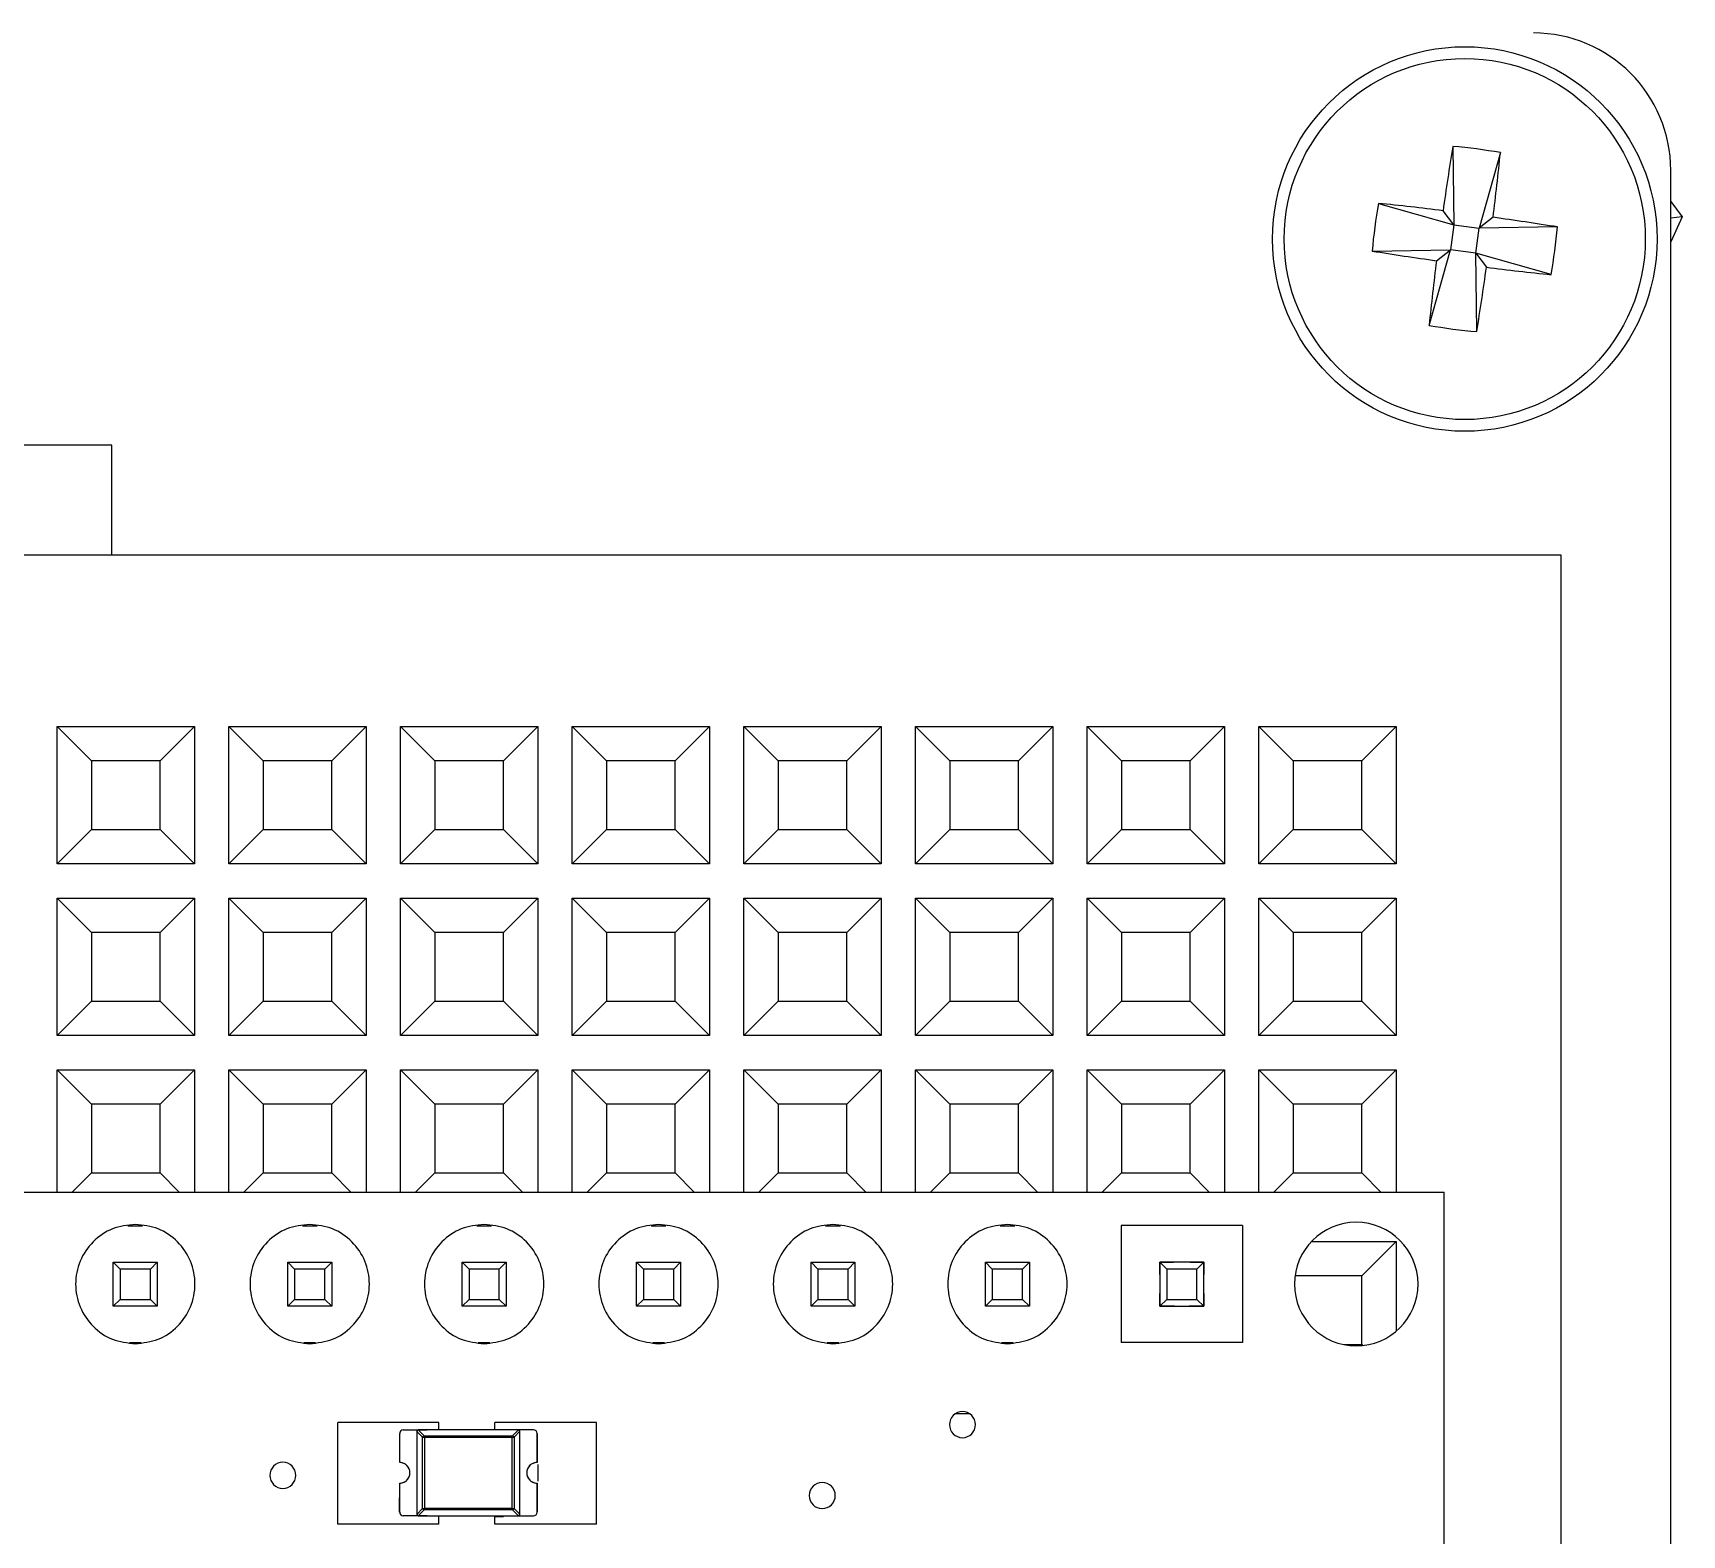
# Model space of a CAD drawing. Header units: millimetres. Extents: x 53 to 376, y 29 to 265.
# Drawn here: x 309.55 to 321.55, y 95.45 to 106.38 of the extents above; entities that cross this region are included whole.
import ezdxf

# ---------------------------------------------------------------- set-up
doc = ezdxf.new("R2010")
doc.units = ezdxf.units.MM

msp = doc.modelspace()

# ---------------------------------------------------------------- linework, layer by layer
at = {"color": 7, "linetype": 'Continuous', "lineweight": 25}
for p, q in [((319.8852, 105.5573), (319.8932, 104.9866)), ((320.2324, 105.5115), (320.0766, 104.9624)), ((321.4728, 95.0328), (321.4728, 105.3828)), ((319.3441, 105.1424), (319.8932, 104.9866)), ((319.8932, 104.9866), (319.8148, 105.0888)), ((321.4728, 105.157), (321.5546, 105.0434)), ((319.8932, 104.9866), (319.869, 104.8032)), ((319.8932, 104.9866), (320.0766, 104.9624)), ((320.0524, 104.779), (320.0766, 104.9624)), ((320.1788, 105.0408), (320.0766, 104.9624)), ((320.6473, 104.9704), (320.0766, 104.9624)), ((321.5546, 105.0434), (321.4728, 104.8613)), ((319.2983, 104.7953), (319.869, 104.8032)), ((319.7132, 104.2542), (319.869, 104.8032)), ((319.7667, 104.7248), (319.869, 104.8032)), ((320.0524, 104.779), (319.869, 104.8032)), ((320.0603, 104.2083), (320.0524, 104.779)), ((320.0524, 104.779), (320.1307, 104.6768)), ((320.6014, 104.6232), (320.0524, 104.779)), ((310.1228, 103.3828), (307.8228, 103.3828)), ((310.1228, 102.5828), (310.1228, 103.3828)), ((297.2728, 102.5828), (320.6728, 102.5828)), ((320.6728, 102.5828), (320.6728, 85.1828)), ((309.7228, 100.3328), (309.7228, 101.3328)), ((309.7228, 101.3328), (309.9728, 101.0828)), ((309.7228, 101.3328), (310.7228, 101.3328)), ((310.7228, 101.3328), (310.4728, 101.0828)), ((310.7228, 101.3328), (310.7228, 100.3328)), ((310.9728, 100.3328), (310.9728, 101.3328)), ((310.9728, 101.3328), (311.2228, 101.0828)), ((310.9728, 101.3328), (311.9728, 101.3328)), ((311.9728, 101.3328), (311.7228, 101.0828)), ((311.9728, 101.3328), (311.9728, 100.3328)), ((312.2228, 100.3328), (312.2228, 101.3328)), ((312.2228, 101.3328), (312.4728, 101.0828)), ((312.2228, 101.3328), (313.2228, 101.3328)), ((313.2228, 101.3328), (312.9728, 101.0828)), ((313.2228, 101.3328), (313.2228, 100.3328)), ((313.4728, 100.3328), (313.4728, 101.3328)), ((313.4728, 101.3328), (313.7228, 101.0828)), ((313.4728, 101.3328), (314.4728, 101.3328)), ((314.4728, 101.3328), (314.2228, 101.0828)), ((314.4728, 101.3328), (314.4728, 100.3328)), ((314.7228, 101.3328), (315.7228, 101.3328)), ((314.7228, 101.3328), (314.9728, 101.0828)), ((314.7228, 100.3328), (314.7228, 101.3328)), ((315.7228, 101.3328), (315.4728, 101.0828)), ((315.7228, 101.3328), (315.7228, 100.3328)), ((315.9728, 100.3328), (315.9728, 101.3328)), ((315.9728, 101.3328), (316.2228, 101.0828)), ((315.9728, 101.3328), (316.9728, 101.3328)), ((316.9728, 101.3328), (316.7228, 101.0828)), ((316.9728, 101.3328), (316.9728, 100.3328)), ((317.2228, 101.3328), (318.2228, 101.3328)), ((317.2228, 101.3328), (317.4728, 101.0828)), ((317.2228, 100.3328), (317.2228, 101.3328)), ((318.2228, 101.3328), (317.9728, 101.0828)), ((318.2228, 101.3328), (318.2228, 100.3328)), ((318.4728, 101.3328), (319.4728, 101.3328)), ((318.4728, 101.3328), (318.7228, 101.0828)), ((318.4728, 100.3328), (318.4728, 101.3328)), ((319.4728, 101.3328), (319.2228, 101.0828)), ((319.4728, 101.3328), (319.4728, 100.3328)), ((309.9728, 101.0828), (309.9728, 100.5828)), ((310.4728, 101.0828), (309.9728, 101.0828)), ((310.4728, 100.5828), (310.4728, 101.0828)), ((311.2228, 101.0828), (311.2228, 100.5828)), ((311.7228, 101.0828), (311.2228, 101.0828)), ((311.7228, 100.5828), (311.7228, 101.0828)), ((312.4728, 101.0828), (312.4728, 100.5828)), ((312.9728, 101.0828), (312.4728, 101.0828)), ((312.9728, 100.5828), (312.9728, 101.0828)), ((313.7228, 101.0828), (313.7228, 100.5828)), ((314.2228, 101.0828), (313.7228, 101.0828)), ((314.2228, 100.5828), (314.2228, 101.0828)), ((315.4728, 101.0828), (314.9728, 101.0828)), ((314.9728, 101.0828), (314.9728, 100.5828)), ((315.4728, 100.5828), (315.4728, 101.0828)), ((316.2228, 101.0828), (316.2228, 100.5828)), ((316.7228, 101.0828), (316.2228, 101.0828)), ((316.7228, 100.5828), (316.7228, 101.0828)), ((317.9728, 101.0828), (317.4728, 101.0828)), ((317.4728, 101.0828), (317.4728, 100.5828)), ((317.9728, 100.5828), (317.9728, 101.0828)), ((319.2228, 101.0828), (318.7228, 101.0828)), ((318.7228, 101.0828), (318.7228, 100.5828)), ((319.2228, 100.5828), (319.2228, 101.0828)), ((309.9728, 100.5828), (309.7228, 100.3328)), ((309.9728, 100.5828), (310.4728, 100.5828)), ((310.4728, 100.5828), (310.7228, 100.3328)), ((311.2228, 100.5828), (310.9728, 100.3328)), ((311.2228, 100.5828), (311.7228, 100.5828)), ((311.7228, 100.5828), (311.9728, 100.3328)), ((312.4728, 100.5828), (312.2228, 100.3328)), ((312.4728, 100.5828), (312.9728, 100.5828)), ((312.9728, 100.5828), (313.2228, 100.3328)), ((313.7228, 100.5828), (313.4728, 100.3328)), ((313.7228, 100.5828), (314.2228, 100.5828)), ((314.2228, 100.5828), (314.4728, 100.3328)), ((314.9728, 100.5828), (314.7228, 100.3328)), ((314.9728, 100.5828), (315.4728, 100.5828)), ((315.4728, 100.5828), (315.7228, 100.3328)), ((316.2228, 100.5828), (315.9728, 100.3328)), ((316.2228, 100.5828), (316.7228, 100.5828)), ((316.7228, 100.5828), (316.9728, 100.3328)), ((317.4728, 100.5828), (317.2228, 100.3328)), ((317.4728, 100.5828), (317.9728, 100.5828)), ((317.9728, 100.5828), (318.2228, 100.3328)), ((318.7228, 100.5828), (318.4728, 100.3328)), ((318.7228, 100.5828), (319.2228, 100.5828)), ((319.2228, 100.5828), (319.4728, 100.3328)), ((310.7228, 100.3328), (309.7228, 100.3328)), ((311.9728, 100.3328), (310.9728, 100.3328)), ((313.2228, 100.3328), (312.2228, 100.3328)), ((314.4728, 100.3328), (313.4728, 100.3328)), ((315.7228, 100.3328), (314.7228, 100.3328)), ((316.9728, 100.3328), (315.9728, 100.3328)), ((318.2228, 100.3328), (317.2228, 100.3328)), ((319.4728, 100.3328), (318.4728, 100.3328)), ((309.7228, 100.0828), (310.7228, 100.0828)), ((309.7228, 100.0828), (309.9728, 99.8328)), ((309.7228, 99.0828), (309.7228, 100.0828)), ((310.7228, 100.0828), (310.4728, 99.8328)), ((310.7228, 100.0828), (310.7228, 99.0828)), ((310.9728, 99.0828), (310.9728, 100.0828)), ((310.9728, 100.0828), (311.2228, 99.8328)), ((310.9728, 100.0828), (311.9728, 100.0828)), ((311.9728, 100.0828), (311.7228, 99.8328)), ((311.9728, 100.0828), (311.9728, 99.0828)), ((312.2228, 99.0828), (312.2228, 100.0828)), ((312.2228, 100.0828), (312.4728, 99.8328)), ((312.2228, 100.0828), (313.2228, 100.0828)), ((313.2228, 100.0828), (312.9728, 99.8328)), ((313.2228, 100.0828), (313.2228, 99.0828)), ((313.4728, 100.0828), (314.4728, 100.0828)), ((313.4728, 100.0828), (313.7228, 99.8328)), ((313.4728, 99.0828), (313.4728, 100.0828)), ((314.4728, 100.0828), (314.2228, 99.8328)), ((314.4728, 100.0828), (314.4728, 99.0828)), ((314.7228, 99.0828), (314.7228, 100.0828)), ((314.7228, 100.0828), (314.9728, 99.8328)), ((314.7228, 100.0828), (315.7228, 100.0828)), ((315.7228, 100.0828), (315.4728, 99.8328)), ((315.7228, 100.0828), (315.7228, 99.0828)), ((315.9728, 100.0828), (316.9728, 100.0828)), ((315.9728, 100.0828), (316.2228, 99.8328)), ((315.9728, 99.0828), (315.9728, 100.0828)), ((316.9728, 100.0828), (316.7228, 99.8328)), ((316.9728, 100.0828), (316.9728, 99.0828)), ((317.2228, 99.0828), (317.2228, 100.0828)), ((317.2228, 100.0828), (317.4728, 99.8328)), ((317.2228, 100.0828), (318.2228, 100.0828)), ((318.2228, 100.0828), (317.9728, 99.8328)), ((318.2228, 100.0828), (318.2228, 99.0828)), ((318.4728, 99.0828), (318.4728, 100.0828)), ((318.4728, 100.0828), (318.7228, 99.8328)), ((318.4728, 100.0828), (319.4728, 100.0828)), ((319.4728, 100.0828), (319.2228, 99.8328)), ((319.4728, 100.0828), (319.4728, 99.0828)), ((310.4728, 99.8328), (309.9728, 99.8328)), ((309.9728, 99.8328), (309.9728, 99.3328)), ((310.4728, 99.3328), (310.4728, 99.8328)), ((311.2228, 99.8328), (311.2228, 99.3328)), ((311.7228, 99.8328), (311.2228, 99.8328)), ((311.7228, 99.3328), (311.7228, 99.8328)), ((312.4728, 99.8328), (312.4728, 99.3328)), ((312.9728, 99.8328), (312.4728, 99.8328)), ((312.9728, 99.3328), (312.9728, 99.8328)), ((314.2228, 99.8328), (313.7228, 99.8328)), ((313.7228, 99.8328), (313.7228, 99.3328)), ((314.2228, 99.3328), (314.2228, 99.8328)), ((314.9728, 99.8328), (314.9728, 99.3328)), ((315.4728, 99.8328), (314.9728, 99.8328)), ((315.4728, 99.3328), (315.4728, 99.8328)), ((316.7228, 99.8328), (316.2228, 99.8328)), ((316.2228, 99.8328), (316.2228, 99.3328)), ((316.7228, 99.3328), (316.7228, 99.8328)), ((317.4728, 99.8328), (317.4728, 99.3328)), ((317.9728, 99.8328), (317.4728, 99.8328)), ((317.9728, 99.3328), (317.9728, 99.8328)), ((318.7228, 99.8328), (318.7228, 99.3328)), ((319.2228, 99.8328), (318.7228, 99.8328)), ((319.2228, 99.3328), (319.2228, 99.8328)), ((309.9728, 99.3328), (309.7228, 99.0828)), ((309.9728, 99.3328), (310.4728, 99.3328)), ((310.4728, 99.3328), (310.7228, 99.0828)), ((311.2228, 99.3328), (310.9728, 99.0828)), ((311.2228, 99.3328), (311.7228, 99.3328)), ((311.7228, 99.3328), (311.9728, 99.0828)), ((312.4728, 99.3328), (312.2228, 99.0828)), ((312.4728, 99.3328), (312.9728, 99.3328)), ((312.9728, 99.3328), (313.2228, 99.0828)), ((313.7228, 99.3328), (313.4728, 99.0828)), ((313.7228, 99.3328), (314.2228, 99.3328)), ((314.2228, 99.3328), (314.4728, 99.0828)), ((314.9728, 99.3328), (314.7228, 99.0828)), ((314.9728, 99.3328), (315.4728, 99.3328)), ((315.4728, 99.3328), (315.7228, 99.0828)), ((316.2228, 99.3328), (315.9728, 99.0828)), ((316.2228, 99.3328), (316.7228, 99.3328)), ((316.7228, 99.3328), (316.9728, 99.0828)), ((317.4728, 99.3328), (317.2228, 99.0828)), ((317.4728, 99.3328), (317.9728, 99.3328)), ((317.9728, 99.3328), (318.2228, 99.0828)), ((318.7228, 99.3328), (318.4728, 99.0828)), ((318.7228, 99.3328), (319.2228, 99.3328)), ((319.2228, 99.3328), (319.4728, 99.0828)), ((310.7228, 99.0828), (309.7228, 99.0828)), ((311.9728, 99.0828), (310.9728, 99.0828)), ((313.2228, 99.0828), (312.2228, 99.0828)), ((314.4728, 99.0828), (313.4728, 99.0828)), ((315.7228, 99.0828), (314.7228, 99.0828)), ((316.9728, 99.0828), (315.9728, 99.0828)), ((318.2228, 99.0828), (317.2228, 99.0828)), ((319.4728, 99.0828), (318.4728, 99.0828)), ((309.7228, 97.9428), (309.7228, 98.8328)), ((309.7228, 98.8328), (309.9728, 98.5828)), ((309.7228, 98.8328), (310.7228, 98.8328)), ((310.7228, 98.8328), (310.4728, 98.5828)), ((310.7228, 98.8328), (310.7228, 97.9428)), ((310.9728, 97.9428), (310.9728, 98.8328)), ((310.9728, 98.8328), (311.2228, 98.5828)), ((310.9728, 98.8328), (311.9728, 98.8328)), ((311.9728, 98.8328), (311.7228, 98.5828)), ((311.9728, 98.8328), (311.9728, 97.9428)), ((312.2228, 98.8328), (313.2228, 98.8328)), ((312.2228, 98.8328), (312.4728, 98.5828)), ((312.2228, 97.9428), (312.2228, 98.8328)), ((313.2228, 98.8328), (312.9728, 98.5828)), ((313.2228, 98.8328), (313.2228, 97.9428)), ((313.4728, 97.9428), (313.4728, 98.8328)), ((313.4728, 98.8328), (313.7228, 98.5828)), ((313.4728, 98.8328), (314.4728, 98.8328)), ((314.4728, 98.8328), (314.2228, 98.5828)), ((314.4728, 98.8328), (314.4728, 97.9428)), ((314.7228, 98.8328), (315.7228, 98.8328)), ((314.7228, 98.8328), (314.9728, 98.5828)), ((314.7228, 97.9428), (314.7228, 98.8328)), ((315.7228, 98.8328), (315.4728, 98.5828)), ((315.7228, 98.8328), (315.7228, 97.9428)), ((315.9728, 97.9428), (315.9728, 98.8328)), ((315.9728, 98.8328), (316.2228, 98.5828)), ((315.9728, 98.8328), (316.9728, 98.8328)), ((316.9728, 98.8328), (316.7228, 98.5828)), ((316.9728, 98.8328), (316.9728, 97.9428)), ((317.2228, 98.8328), (318.2228, 98.8328)), ((317.2228, 98.8328), (317.4728, 98.5828)), ((317.2228, 97.9428), (317.2228, 98.8328)), ((318.2228, 98.8328), (317.9728, 98.5828)), ((318.2228, 98.8328), (318.2228, 97.9428)), ((318.4728, 97.9428), (318.4728, 98.8328)), ((318.4728, 98.8328), (318.7228, 98.5828)), ((318.4728, 98.8328), (319.4728, 98.8328)), ((319.4728, 98.8328), (319.2228, 98.5828)), ((319.4728, 98.8328), (319.4728, 97.9428)), ((309.9728, 98.5828), (309.9728, 98.0828)), ((310.4728, 98.5828), (309.9728, 98.5828)), ((310.4728, 98.0828), (310.4728, 98.5828)), ((311.2228, 98.5828), (311.2228, 98.0828)), ((311.7228, 98.5828), (311.2228, 98.5828)), ((311.7228, 98.0828), (311.7228, 98.5828)), ((312.9728, 98.5828), (312.4728, 98.5828)), ((312.4728, 98.5828), (312.4728, 98.0828)), ((312.9728, 98.0828), (312.9728, 98.5828)), ((313.7228, 98.5828), (313.7228, 98.0828)), ((314.2228, 98.5828), (313.7228, 98.5828)), ((314.2228, 98.0828), (314.2228, 98.5828)), ((315.4728, 98.5828), (314.9728, 98.5828)), ((314.9728, 98.5828), (314.9728, 98.0828)), ((315.4728, 98.0828), (315.4728, 98.5828)), ((316.2228, 98.5828), (316.2228, 98.0828)), ((316.7228, 98.5828), (316.2228, 98.5828)), ((316.7228, 98.0828), (316.7228, 98.5828)), ((317.9728, 98.5828), (317.4728, 98.5828)), ((317.4728, 98.5828), (317.4728, 98.0828)), ((317.9728, 98.0828), (317.9728, 98.5828)), ((318.7228, 98.5828), (318.7228, 98.0828)), ((319.2228, 98.5828), (318.7228, 98.5828)), ((319.2228, 98.0828), (319.2228, 98.5828)), ((309.9728, 98.0828), (309.8328, 97.9428)), ((309.9728, 98.0828), (310.4728, 98.0828)), ((310.4728, 98.0828), (310.6128, 97.9428)), ((311.2228, 98.0828), (311.0828, 97.9428)), ((311.2228, 98.0828), (311.7228, 98.0828)), ((311.7228, 98.0828), (311.8628, 97.9428)), ((312.4728, 98.0828), (312.3328, 97.9428)), ((312.4728, 98.0828), (312.9728, 98.0828)), ((312.9728, 98.0828), (313.1128, 97.9428)), ((313.7228, 98.0828), (313.5828, 97.9428)), ((313.7228, 98.0828), (314.2228, 98.0828)), ((314.2228, 98.0828), (314.3628, 97.9428)), ((314.9728, 98.0828), (314.8328, 97.9428)), ((314.9728, 98.0828), (315.4728, 98.0828)), ((315.4728, 98.0828), (315.6128, 97.9428)), ((316.2228, 98.0828), (316.0828, 97.9428)), ((316.2228, 98.0828), (316.7228, 98.0828)), ((316.7228, 98.0828), (316.8628, 97.9428)), ((317.4728, 98.0828), (317.3328, 97.9428)), ((317.4728, 98.0828), (317.9728, 98.0828)), ((317.9728, 98.0828), (318.1128, 97.9428)), ((318.7228, 98.0828), (318.5828, 97.9428)), ((318.7228, 98.0828), (319.2228, 98.0828)), ((319.2228, 98.0828), (319.3628, 97.9428)), ((298.2228, 97.9428), (319.8228, 97.9428)), ((319.8228, 89.0372), (319.8228, 97.9428)), ((310.2391, 97.6978), (310.3464, 97.6978)), ((311.5091, 97.6978), (311.6164, 97.6978)), ((312.7791, 97.6978), (312.8864, 97.6978)), ((314.0491, 97.6978), (314.1564, 97.6978)), ((315.3191, 97.6978), (315.4264, 97.6978)), ((316.5891, 97.6978), (316.6964, 97.6978)), ((318.8555, 97.5828), (319.4728, 97.5828)), ((319.4728, 97.5828), (319.2228, 97.3328)), ((319.4728, 97.5828), (319.4728, 96.9299)), ((310.1328, 97.1128), (310.1328, 97.4328)), ((310.1328, 97.4328), (310.1828, 97.3828)), ((310.1328, 97.4328), (310.4528, 97.4328)), ((310.1828, 97.3828), (310.1828, 97.1628)), ((310.4028, 97.3828), (310.1828, 97.3828)), ((310.4528, 97.4328), (310.4028, 97.3828)), ((310.4028, 97.1628), (310.4028, 97.3828)), ((310.4528, 97.4328), (310.4528, 97.1128)), ((311.4028, 97.1128), (311.4028, 97.4328)), ((311.4028, 97.4328), (311.4528, 97.3828)), ((311.4028, 97.4328), (311.7228, 97.4328)), ((311.4528, 97.3828), (311.4528, 97.1628)), ((311.6728, 97.3828), (311.4528, 97.3828)), ((311.7228, 97.4328), (311.6728, 97.3828)), ((311.6728, 97.1628), (311.6728, 97.3828)), ((311.7228, 97.4328), (311.7228, 97.1128)), ((312.6728, 97.1128), (312.6728, 97.4328)), ((312.6728, 97.4328), (312.7228, 97.3828)), ((312.6728, 97.4328), (312.9928, 97.4328)), ((312.7228, 97.3828), (312.7228, 97.1628)), ((312.9428, 97.3828), (312.7228, 97.3828)), ((312.9928, 97.4328), (312.9428, 97.3828)), ((312.9428, 97.1628), (312.9428, 97.3828)), ((312.9928, 97.4328), (312.9928, 97.1128)), ((313.9428, 97.4328), (314.2628, 97.4328)), ((313.9428, 97.4328), (313.9928, 97.3828)), ((313.9428, 97.1128), (313.9428, 97.4328)), ((313.9928, 97.3828), (313.9928, 97.1628)), ((314.2128, 97.3828), (313.9928, 97.3828)), ((314.2628, 97.4328), (314.2128, 97.3828)), ((314.2128, 97.1628), (314.2128, 97.3828)), ((314.2628, 97.4328), (314.2628, 97.1128)), ((315.2128, 97.1128), (315.2128, 97.4328)), ((315.2128, 97.4328), (315.2628, 97.3828)), ((315.2128, 97.4328), (315.5328, 97.4328)), ((315.2628, 97.3828), (315.2628, 97.1628)), ((315.4828, 97.3828), (315.2628, 97.3828)), ((315.5328, 97.4328), (315.4828, 97.3828)), ((315.4828, 97.1628), (315.4828, 97.3828)), ((315.5328, 97.4328), (315.5328, 97.1128)), ((316.4828, 97.4328), (316.8028, 97.4328)), ((316.4828, 97.4328), (316.5328, 97.3828)), ((316.4828, 97.1128), (316.4828, 97.4328)), ((316.7528, 97.3828), (316.5328, 97.3828)), ((316.5328, 97.3828), (316.5328, 97.1628)), ((316.8028, 97.4328), (316.7528, 97.3828)), ((316.7528, 97.1628), (316.7528, 97.3828)), ((316.8028, 97.4328), (316.8028, 97.1128)), ((317.7528, 97.3433), (317.7528, 97.4328)), ((317.7528, 97.4328), (317.8028, 97.3828)), ((317.7528, 97.4328), (317.8527, 97.4328)), ((317.8028, 97.3828), (317.8028, 97.1628)), ((318.0228, 97.3828), (317.8028, 97.3828)), ((317.9729, 97.4328), (318.0728, 97.4328)), ((318.0728, 97.4328), (318.0228, 97.3828)), ((318.0228, 97.1628), (318.0228, 97.3828)), ((318.0728, 97.4328), (318.0728, 97.3433)), ((319.2228, 97.3328), (318.7366, 97.3328)), ((319.2228, 96.8328), (319.2228, 97.3328)), ((310.1828, 97.1628), (310.1328, 97.1128)), ((310.1828, 97.1628), (310.4028, 97.1628)), ((310.4028, 97.1628), (310.4528, 97.1128)), ((311.4528, 97.1628), (311.4028, 97.1128)), ((311.4528, 97.1628), (311.6728, 97.1628)), ((311.6728, 97.1628), (311.7228, 97.1128)), ((312.7228, 97.1628), (312.6728, 97.1128)), ((312.7228, 97.1628), (312.9428, 97.1628)), ((312.9428, 97.1628), (312.9928, 97.1128)), ((313.9928, 97.1628), (313.9428, 97.1128)), ((313.9928, 97.1628), (314.2128, 97.1628)), ((314.2128, 97.1628), (314.2628, 97.1128)), ((315.2628, 97.1628), (315.2128, 97.1128)), ((315.2628, 97.1628), (315.4828, 97.1628)), ((315.4828, 97.1628), (315.5328, 97.1128)), ((316.5328, 97.1628), (316.4828, 97.1128)), ((316.5328, 97.1628), (316.7528, 97.1628)), ((316.7528, 97.1628), (316.8028, 97.1128)), ((317.7528, 97.1128), (317.7528, 97.2046)), ((317.8028, 97.1628), (317.7528, 97.1128)), ((317.8028, 97.1628), (318.0228, 97.1628)), ((318.0228, 97.1628), (318.0728, 97.1128)), ((318.0728, 97.2046), (318.0728, 97.1128)), ((310.4528, 97.1128), (310.1328, 97.1128)), ((311.7228, 97.1128), (311.4028, 97.1128)), ((312.9928, 97.1128), (312.6728, 97.1128)), ((314.2628, 97.1128), (313.9428, 97.1128)), ((315.5328, 97.1128), (315.2128, 97.1128)), ((316.8028, 97.1128), (316.4828, 97.1128)), ((317.8604, 97.1128), (317.7528, 97.1128)), ((318.0728, 97.1128), (317.9652, 97.1128)), ((310.2504, 96.8478), (310.3351, 96.8478)), ((311.5204, 96.8478), (311.6051, 96.8478)), ((312.7904, 96.8478), (312.8751, 96.8478)), ((314.0604, 96.8478), (314.1451, 96.8478)), ((315.3304, 96.8478), (315.4151, 96.8478)), ((316.6004, 96.8478), (316.6851, 96.8478)), ((319.0938, 96.8328), (319.2228, 96.8328)), ((319.2228, 96.8328), (319.2292, 96.8264)), ((316.2679, 96.3328), (316.3632, 96.3328)), ((312.2178, 95.9747), (312.2178, 96.1872)), ((312.2428, 96.2122), (312.4178, 96.2122)), ((312.3428, 96.2017), (312.3529, 96.2122)), ((312.3428, 96.2017), (312.3428, 95.5974)), ((312.3851, 96.1594), (312.3428, 96.2017)), ((312.3529, 96.2122), (312.3953, 96.1699)), ((313.0823, 96.2122), (312.3529, 96.2122)), ((313.0178, 96.2122), (312.4178, 96.2122)), ((313.1928, 96.2122), (313.0178, 96.2122)), ((313.04, 96.1699), (313.0823, 96.2122)), ((313.0928, 96.2021), (313.0504, 96.1597)), ((313.0823, 96.2122), (313.0928, 96.2021)), ((313.0928, 95.5977), (313.0928, 96.2021)), ((313.2178, 95.9747), (313.2178, 96.1872)), ((312.3953, 96.1699), (312.3851, 96.1594)), ((312.3851, 95.6397), (312.3851, 96.1594)), ((312.3851, 96.1594), (312.3992, 96.1558)), ((312.3953, 96.1699), (312.3992, 96.1558)), ((312.3953, 96.1699), (313.04, 96.1699)), ((312.3992, 96.1558), (312.3992, 95.6436)), ((313.0364, 96.1558), (312.3992, 96.1558)), ((313.0364, 96.1558), (313.04, 96.1699)), ((313.0364, 96.1558), (313.0504, 96.1597)), ((313.0364, 95.6436), (313.0364, 96.1558)), ((313.0504, 96.1597), (313.04, 96.1699)), ((313.0504, 96.1597), (313.0504, 95.64)), ((313.2228, 95.9596), (313.2228, 95.8392)), ((312.2173, 95.6126), (312.2178, 95.8247)), ((312.2178, 95.6122), (312.2178, 95.8247)), ((312.2915, 95.8928), (312.2925, 95.8928)), ((313.2178, 95.6122), (313.2178, 95.8247)), ((312.4178, 95.5872), (312.2428, 95.5872)), ((312.3428, 95.5974), (312.3851, 95.6397)), ((312.3532, 95.5872), (312.3428, 95.5974)), ((312.3956, 95.6295), (312.3532, 95.5872)), ((312.3532, 95.5872), (313.0826, 95.5872)), ((312.3851, 95.6397), (312.3992, 95.6436)), ((312.3851, 95.6397), (312.3956, 95.6295)), ((312.3956, 95.6295), (312.3992, 95.6436)), ((313.0403, 95.6295), (312.3956, 95.6295)), ((312.3992, 95.6436), (313.0364, 95.6436)), ((312.4178, 95.5872), (313.0178, 95.5872)), ((312.9116, 95.5828), (312.9728, 95.5828)), ((312.9728, 95.5828), (312.9728, 95.5872)), ((313.0178, 95.5872), (313.1928, 95.5872)), ((313.0364, 95.6436), (313.0504, 95.64)), ((313.0364, 95.6436), (313.0403, 95.6295)), ((313.0403, 95.6295), (313.0504, 95.64)), ((313.0826, 95.5872), (313.0403, 95.6295)), ((313.0504, 95.64), (313.0928, 95.5977)), ((313.0928, 95.5977), (313.0826, 95.5872))]:
    msp.add_line(p, q, dxfattribs=at)
at = {"color": 8, "linetype": 'Continuous', "lineweight": 25}
msp.add_line((321.5546, 105.0434), (321.4728, 105.0351), dxfattribs=at)
at = {"color": 7, "linetype": 'Continuous', "lineweight": 25}
for radius in [1.4, 1.3147]:
    msp.add_circle((319.9728, 104.8828), radius, dxfattribs=at)
for centre, radius, start, end in [((320.4728, 105.3828), 1, 0, 90), ((342.42, 101.9306), 22.8247, 170.85743, 172.04661), ((319.5343, 101.562), 4.0107, 79.97698, 84.98108), ((297.5172, 107.8586), 22.8361, 352.91195, 354.10054), ((323.2945, 104.4443), 4.0116, 169.97756, 174.98053), ((316.9979, 82.4364), 22.8269, 82.91161, 84.10068), ((317.0183, 82.4206), 22.84, 80.85783, 82.04621), ((316.651, 105.3214), 4.0116, 349.97756, 354.98053), ((322.9283, 127.3527), 22.8476, 260.85803, 262.04601), ((342.4283, 101.907), 22.8361, 172.91195, 174.10054), ((297.5152, 107.8365), 22.8352, 350.85781, 352.04645), ((322.9491, 127.3425), 22.8403, 262.91196, 264.10033), ((320.4112, 108.2037), 4.0107, 259.977, 264.98109), ((319.1828, 97.2739), 0.45, 90, 270), ((319.1828, 97.2739), 0.45, 270, 90), ((316.3155, 96.2506), 0.095, 90, 270), ((316.3155, 96.2506), 0.095, 270, 90), ((312.2428, 96.1872), 0.025, 90, 180), ((313.1928, 96.1872), 0.025, 0, 90), ((311.3669, 95.8814), 0.095, 90, 270), ((311.3669, 95.8814), 0.095, 270, 90), ((312.2178, 95.8997), 0.075, 270, 90), ((313.2178, 95.8997), 0.075, 90, 270), ((315.2944, 95.7344), 0.095, 90, 270), ((315.2944, 95.7344), 0.095, 270, 90), ((312.2428, 95.6122), 0.025, 180, 270), ((313.1928, 95.6122), 0.025, 270, 0)]:
    msp.add_arc(centre, radius, start, end, dxfattribs=at)
for points, knots in [([(310.2928, 97.7085), (310.2359, 97.702), (310.1221, 97.6889), (309.9775, 97.5884), (309.8808, 97.4448), (309.8469, 97.2739), (309.8808, 97.1031), (309.9775, 96.9595), (310.1221, 96.859), (310.2359, 96.8459), (310.2928, 96.8394)], [0, 0, 0, 0, 0.125, 0.2499999, 0.3749999, 0.4999999, 0.6250001, 0.7500001, 0.875, 1, 1, 1, 1]), ([(310.2928, 96.8394), (310.3496, 96.8459), (310.4634, 96.859), (310.608, 96.9595), (310.7047, 97.1031), (310.7386, 97.2739), (310.7047, 97.4448), (310.608, 97.5884), (310.4634, 97.6889), (310.3496, 97.702), (310.2928, 97.7085)], [0, 0, 0, 0, 0.12500003, 0.25000001, 0.37499996, 0.50000008, 0.62500004, 0.74999999, 0.87499997, 1, 1, 1, 1]), ([(311.5628, 97.7085), (311.5059, 97.702), (311.3921, 97.6889), (311.2475, 97.5884), (311.1508, 97.4448), (311.1169, 97.2739), (311.1508, 97.1031), (311.2475, 96.9595), (311.3921, 96.859), (311.5059, 96.8459), (311.5628, 96.8394)], [0, 0, 0, 0, 0.12499999, 0.24999998, 0.37499996, 0.49999992, 0.62500004, 0.75000002, 0.87500001, 1, 1, 1, 1]), ([(311.5628, 96.8394), (311.6196, 96.8459), (311.7334, 96.859), (311.878, 96.9595), (311.9747, 97.1031), (312.0086, 97.2739), (311.9747, 97.4448), (311.878, 97.5884), (311.7334, 97.6889), (311.6196, 97.702), (311.5628, 97.7085)], [0, 0, 0, 0, 0.125, 0.25, 0.375, 0.5000001, 0.625, 0.75, 0.875, 1, 1, 1, 1]), ([(312.8328, 97.7085), (312.7759, 97.702), (312.6621, 97.6889), (312.5175, 97.5884), (312.4208, 97.4448), (312.3869, 97.2739), (312.4208, 97.1031), (312.5175, 96.9595), (312.6621, 96.859), (312.7759, 96.8459), (312.8328, 96.8394)], [0, 0, 0, 0, 0.1249999, 0.25, 0.375, 0.4999999, 0.625, 0.75, 0.8750001, 1, 1, 1, 1]), ([(312.8328, 96.8394), (312.8896, 96.8459), (313.0034, 96.859), (313.148, 96.9595), (313.2447, 97.1031), (313.2786, 97.2739), (313.2447, 97.4448), (313.148, 97.5884), (313.0034, 97.6889), (312.8896, 97.702), (312.8328, 97.7085)], [0, 0, 0, 0, 0.1249999, 0.25, 0.375, 0.5000001, 0.625, 0.75, 0.8750001, 1, 1, 1, 1]), ([(314.1028, 97.7085), (314.0459, 97.702), (313.9321, 97.6889), (313.7875, 97.5884), (313.6908, 97.4448), (313.6569, 97.2739), (313.6908, 97.1031), (313.7875, 96.9595), (313.9321, 96.859), (314.0459, 96.8459), (314.1028, 96.8394)], [0, 0, 0, 0, 0.125, 0.25, 0.375, 0.4999999, 0.625, 0.75, 0.875, 1, 1, 1, 1]), ([(314.1028, 96.8394), (314.1596, 96.8459), (314.2734, 96.859), (314.418, 96.9595), (314.5147, 97.1031), (314.5486, 97.2739), (314.5147, 97.4448), (314.418, 97.5884), (314.2734, 97.6889), (314.1596, 97.702), (314.1028, 97.7085)], [0, 0, 0, 0, 0.125, 0.25, 0.375, 0.5000001, 0.625, 0.75, 0.875, 1, 1, 1, 1]), ([(315.3728, 97.7085), (315.3159, 97.702), (315.2021, 97.6889), (315.0575, 97.5884), (314.9608, 97.4448), (314.9269, 97.2739), (314.9608, 97.1031), (315.0575, 96.9595), (315.2021, 96.859), (315.3159, 96.8459), (315.3728, 96.8394)], [0, 0, 0, 0, 0.125, 0.25, 0.375, 0.4999999, 0.625, 0.75, 0.875, 1, 1, 1, 1]), ([(315.3728, 96.8394), (315.4296, 96.8459), (315.5434, 96.859), (315.688, 96.9595), (315.7847, 97.1031), (315.8186, 97.2739), (315.7847, 97.4448), (315.688, 97.5884), (315.5434, 97.6889), (315.4296, 97.702), (315.3728, 97.7085)], [0, 0, 0, 0, 0.1249999, 0.2500001, 0.3749999, 0.5000001, 0.6250001, 0.7499999, 0.8750001, 1, 1, 1, 1]), ([(316.6428, 97.7085), (316.5859, 97.702), (316.4721, 97.6889), (316.3275, 97.5884), (316.2308, 97.4448), (316.1969, 97.2739), (316.2308, 97.1031), (316.3275, 96.9595), (316.4721, 96.859), (316.5859, 96.8459), (316.6428, 96.8394)], [0, 0, 0, 0, 0.12499998, 0.24999986, 0.37499997, 0.49999992, 0.62500003, 0.75000014, 0.87500002, 1, 1, 1, 1]), ([(316.6428, 96.8394), (316.6996, 96.8459), (316.8134, 96.859), (316.958, 96.9595), (317.0547, 97.1031), (317.0886, 97.2739), (317.0547, 97.4448), (316.958, 97.5884), (316.8134, 97.6889), (316.6996, 97.702), (316.6428, 97.7085)], [0, 0, 0, 0, 0.1250002, 0.25, 0.3750001, 0.5000001, 0.6249999, 0.75, 0.8749998, 1, 1, 1, 1]), ([(317.4722, 97.7002), (317.4722, 97.5411), (317.4722, 97.2569), (317.4722, 96.9727), (317.4722, 96.8477)], [0, 0, 0, 0, 0.5600001, 1, 1, 1, 1]), ([(318.3533, 97.7002), (318.1888, 97.7002), (317.8951, 97.7002), (317.6015, 97.7002), (317.4722, 97.7002)], [0, 0, 0, 0, 0.5599997, 1, 1, 1, 1]), ([(318.3533, 97.7002), (318.3533, 97.5411), (318.3533, 97.2569), (318.3533, 96.9727), (318.3533, 96.8477)], [0, 0, 0, 0, 0.5600001, 1, 1, 1, 1]), ([(310.1328, 97.4328), (310.1519, 97.4328), (310.1874, 97.4328), (310.2488, 97.4328), (310.3179, 97.4328), (310.3896, 97.4328), (310.4305, 97.4328), (310.4528, 97.4328)], [0, 0, 0, 0, 0.2103216, 0.3899495, 0.5519659, 0.7556152, 1, 1, 1, 1]), ([(310.1328, 97.1128), (310.1328, 97.132), (310.1328, 97.1676), (310.1328, 97.229), (310.1328, 97.2977), (310.1328, 97.3694), (310.1328, 97.4105), (310.1328, 97.4328)], [0, 0, 0, 0, 0.21015079, 0.39033374, 0.55350202, 0.75715599, 1, 1, 1, 1]), ([(310.4528, 97.4328), (310.4528, 97.4137), (310.4528, 97.3781), (310.4528, 97.3165), (310.4528, 97.2478), (310.4528, 97.1762), (310.4528, 97.1352), (310.4528, 97.1128)], [0, 0, 0, 0, 0.2089712, 0.3881687, 0.5511518, 0.75577, 1, 1, 1, 1]), ([(311.4028, 97.4328), (311.4219, 97.4328), (311.4574, 97.4328), (311.5188, 97.4328), (311.5879, 97.4328), (311.6596, 97.4328), (311.7005, 97.4328), (311.7228, 97.4328)], [0, 0, 0, 0, 0.2103217, 0.3899497, 0.5519659, 0.7556153, 1, 1, 1, 1]), ([(311.4028, 97.1128), (311.4028, 97.132), (311.4028, 97.1676), (311.4028, 97.229), (311.4028, 97.2977), (311.4028, 97.3694), (311.4028, 97.4105), (311.4028, 97.4328)], [0, 0, 0, 0, 0.21015079, 0.39033374, 0.55350202, 0.75715599, 1, 1, 1, 1]), ([(311.7228, 97.4328), (311.7228, 97.4137), (311.7228, 97.3781), (311.7228, 97.3165), (311.7228, 97.2478), (311.7228, 97.1762), (311.7228, 97.1352), (311.7228, 97.1128)], [0, 0, 0, 0, 0.2089712, 0.3881687, 0.5511518, 0.75577, 1, 1, 1, 1]), ([(312.6728, 97.1128), (312.6728, 97.132), (312.6728, 97.1676), (312.6728, 97.229), (312.6728, 97.2977), (312.6728, 97.3694), (312.6728, 97.4105), (312.6728, 97.4328)], [0, 0, 0, 0, 0.21015079, 0.39033374, 0.55350202, 0.75715599, 1, 1, 1, 1]), ([(312.6728, 97.4328), (312.6919, 97.4328), (312.7274, 97.4328), (312.7888, 97.4328), (312.8579, 97.4328), (312.9296, 97.4328), (312.9705, 97.4328), (312.9928, 97.4328)], [0, 0, 0, 0, 0.2103216, 0.3899495, 0.5519659, 0.7556152, 1, 1, 1, 1]), ([(312.9928, 97.4328), (312.9928, 97.4137), (312.9928, 97.3781), (312.9928, 97.3165), (312.9928, 97.2478), (312.9928, 97.1762), (312.9928, 97.1352), (312.9928, 97.1128)], [0, 0, 0, 0, 0.2089712, 0.3881687, 0.5511518, 0.75577, 1, 1, 1, 1]), ([(313.9428, 97.4328), (313.9619, 97.4328), (313.9974, 97.4328), (314.0588, 97.4328), (314.1279, 97.4328), (314.1996, 97.4328), (314.2405, 97.4328), (314.2628, 97.4328)], [0, 0, 0, 0, 0.21032184, 0.38994998, 0.55196571, 0.75561524, 1, 1, 1, 1]), ([(313.9428, 97.1128), (313.9428, 97.132), (313.9428, 97.1676), (313.9428, 97.229), (313.9428, 97.2977), (313.9428, 97.3694), (313.9428, 97.4105), (313.9428, 97.4328)], [0, 0, 0, 0, 0.21015079, 0.39033374, 0.55350202, 0.75715599, 1, 1, 1, 1]), ([(314.2628, 97.4328), (314.2628, 97.4137), (314.2628, 97.3781), (314.2628, 97.3165), (314.2628, 97.2478), (314.2628, 97.1762), (314.2628, 97.1352), (314.2628, 97.1128)], [0, 0, 0, 0, 0.2089712, 0.3881687, 0.5511518, 0.75577, 1, 1, 1, 1]), ([(315.2128, 97.4328), (315.2319, 97.4328), (315.2674, 97.4328), (315.3288, 97.4328), (315.3979, 97.4328), (315.4696, 97.4328), (315.5105, 97.4328), (315.5328, 97.4328)], [0, 0, 0, 0, 0.2103213, 0.3899494, 0.5519658, 0.7556153, 1, 1, 1, 1]), ([(315.2128, 97.1128), (315.2128, 97.132), (315.2128, 97.1676), (315.2128, 97.229), (315.2128, 97.2977), (315.2128, 97.3694), (315.2128, 97.4105), (315.2128, 97.4328)], [0, 0, 0, 0, 0.21015079, 0.39033374, 0.55350202, 0.75715599, 1, 1, 1, 1]), ([(315.5328, 97.4328), (315.5328, 97.4137), (315.5328, 97.3781), (315.5328, 97.3165), (315.5328, 97.2478), (315.5328, 97.1762), (315.5328, 97.1352), (315.5328, 97.1128)], [0, 0, 0, 0, 0.2089712, 0.3881687, 0.5511518, 0.75577, 1, 1, 1, 1]), ([(316.4828, 97.4328), (316.5019, 97.4328), (316.5374, 97.4328), (316.5988, 97.4328), (316.6679, 97.4328), (316.7396, 97.4328), (316.7805, 97.4328), (316.8028, 97.4328)], [0, 0, 0, 0, 0.2103213, 0.38995, 0.5519657, 0.7556153, 1, 1, 1, 1]), ([(316.4828, 97.1128), (316.4828, 97.132), (316.4828, 97.1676), (316.4828, 97.229), (316.4828, 97.2977), (316.4828, 97.3694), (316.4828, 97.4105), (316.4828, 97.4328)], [0, 0, 0, 0, 0.21015079, 0.39033374, 0.55350202, 0.75715599, 1, 1, 1, 1]), ([(316.8028, 97.4328), (316.8028, 97.4137), (316.8028, 97.3781), (316.8028, 97.3165), (316.8028, 97.2478), (316.8028, 97.1762), (316.8028, 97.1352), (316.8028, 97.1128)], [0, 0, 0, 0, 0.2089712, 0.3881687, 0.5511518, 0.75577, 1, 1, 1, 1]), ([(318.0728, 97.4328), (318.0441, 97.4328), (317.9903, 97.4328), (317.8987, 97.4328), (317.8182, 97.4328), (317.7755, 97.4328), (317.7528, 97.4328)], [0, 0, 0, 0, 0.2952406, 0.5541866, 0.7633228, 1, 1, 1, 1]), ([(317.7528, 97.4328), (317.7528, 97.4043), (317.7528, 97.3512), (317.7528, 97.2585), (317.7528, 97.1776), (317.7528, 97.1354), (317.7528, 97.1128)], [0, 0, 0, 0, 0.2965029, 0.5524542, 0.7605544, 1, 1, 1, 1]), ([(318.0728, 97.1128), (318.0728, 97.1413), (318.0728, 97.1943), (318.0728, 97.287), (318.0728, 97.368), (318.0728, 97.4102), (318.0728, 97.4328)], [0, 0, 0, 0, 0.2980092, 0.5543789, 0.7618013, 1, 1, 1, 1]), ([(310.4528, 97.1128), (310.4336, 97.1128), (310.3981, 97.1128), (310.3367, 97.1128), (310.2677, 97.1128), (310.196, 97.1128), (310.1551, 97.1128), (310.1328, 97.1128)], [0, 0, 0, 0, 0.21021, 0.389862, 0.5520098, 0.755734, 1, 1, 1, 1]), ([(311.7228, 97.1128), (311.7036, 97.1128), (311.6681, 97.1128), (311.6067, 97.1128), (311.5377, 97.1128), (311.466, 97.1128), (311.4251, 97.1128), (311.4028, 97.1128)], [0, 0, 0, 0, 0.2102098, 0.389862, 0.5520096, 0.7557339, 1, 1, 1, 1]), ([(312.9928, 97.1128), (312.9736, 97.1128), (312.9381, 97.1128), (312.8767, 97.1128), (312.8077, 97.1128), (312.736, 97.1128), (312.6951, 97.1128), (312.6728, 97.1128)], [0, 0, 0, 0, 0.21021, 0.389862, 0.5520098, 0.755734, 1, 1, 1, 1]), ([(314.2628, 97.1128), (314.2436, 97.1128), (314.2081, 97.1128), (314.1467, 97.1128), (314.0777, 97.1128), (314.006, 97.1128), (313.9651, 97.1128), (313.9428, 97.1128)], [0, 0, 0, 0, 0.2102099, 0.3898622, 0.5520094, 0.7557338, 1, 1, 1, 1]), ([(315.5328, 97.1128), (315.5136, 97.1128), (315.4781, 97.1128), (315.4167, 97.1128), (315.3477, 97.1128), (315.276, 97.1128), (315.2351, 97.1128), (315.2128, 97.1128)], [0, 0, 0, 0, 0.2102104, 0.3898621, 0.5520099, 0.7557343, 1, 1, 1, 1]), ([(316.8028, 97.1128), (316.7836, 97.1128), (316.7481, 97.1128), (316.6867, 97.1128), (316.6177, 97.1128), (316.546, 97.1128), (316.5051, 97.1128), (316.4828, 97.1128)], [0, 0, 0, 0, 0.2102104, 0.3898621, 0.5520093, 0.7557338, 1, 1, 1, 1]), ([(317.7528, 97.1128), (317.7814, 97.1128), (317.8353, 97.1128), (317.9268, 97.1128), (318.0073, 97.1128), (318.0501, 97.1128), (318.0728, 97.1128)], [0, 0, 0, 0, 0.2951029, 0.5542386, 0.7634711, 1, 1, 1, 1]), ([(318.3533, 96.8477), (318.1888, 96.8477), (317.8951, 96.8477), (317.6015, 96.8477), (317.4722, 96.8477)], [0, 0, 0, 0, 0.5599997, 1, 1, 1, 1]), ([(311.7666, 95.526), (311.7666, 95.6643), (311.7666, 95.9113), (311.7666, 96.1583), (311.7666, 96.267)], [0, 0, 0, 0, 0.5599999, 1, 1, 1, 1]), ([(312.502, 96.267), (312.3647, 96.267), (312.1196, 96.267), (311.8744, 96.267), (311.7666, 96.267)], [0, 0, 0, 0, 0.56000005, 1, 1, 1, 1]), ([(312.2178, 95.9747), (312.2178, 96.0148), (312.2178, 96.0876), (312.2178, 96.1563), (312.2178, 96.1872)], [0, 0, 0, 0, 0.550289, 1, 1, 1, 1]), ([(312.502, 96.2122), (312.502, 96.2224), (312.502, 96.2407), (312.502, 96.259), (312.502, 96.267)], [0, 0, 0, 0, 0.5599963, 1, 1, 1, 1]), ([(313.6516, 96.267), (313.5135, 96.267), (313.2668, 96.267), (313.0201, 96.267), (312.9116, 96.267)], [0, 0, 0, 0, 0.5600001, 1, 1, 1, 1]), ([(312.9116, 96.2122), (312.9116, 96.2224), (312.9116, 96.2407), (312.9116, 96.259), (312.9116, 96.267)], [0, 0, 0, 0, 0.5599963, 1, 1, 1, 1]), ([(313.2178, 96.1872), (313.2178, 96.148), (313.2178, 96.0792), (313.2178, 96.0061), (313.2178, 95.9747)], [0, 0, 0, 0, 0.56988457, 1, 1, 1, 1]), ([(313.6516, 95.526), (313.6516, 95.6643), (313.6516, 95.9113), (313.6516, 96.1583), (313.6516, 96.267)], [0, 0, 0, 0, 0.5599999, 1, 1, 1, 1]), ([(312.2178, 95.8247), (312.2241, 95.8252), (312.2358, 95.826), (312.2542, 95.8332), (312.2694, 95.8441), (312.2809, 95.8583), (312.29, 95.8758), (312.2946, 95.8997), (312.29, 95.9235), (312.281, 95.941), (312.2692, 95.9556), (312.2535, 95.9666), (312.235, 95.9735), (312.2238, 95.9743), (312.2178, 95.9747)], [0, 0, 0, 0, 0.08105172, 0.1497923, 0.24995321, 0.3175474, 0.38178493, 0.49983712, 0.6182831, 0.68241404, 0.74970107, 0.85593753, 0.92329053, 1, 1, 1, 1]), ([(313.2178, 95.9747), (313.2116, 95.9743), (313.1995, 95.9734), (313.183, 95.9669), (313.1693, 95.9577), (313.1557, 95.9436), (313.1453, 95.9239), (313.1413, 95.898), (313.1455, 95.876), (313.1545, 95.8585), (313.1661, 95.8441), (313.1814, 95.8331), (313.1998, 95.826), (313.2115, 95.8252), (313.2178, 95.8247)], [0, 0, 0, 0, 0.07934194, 0.15388341, 0.2236274, 0.28857793, 0.40364928, 0.49985712, 0.6176444, 0.68194149, 0.74970162, 0.85120829, 0.91974311, 1, 1, 1, 1]), ([(313.2178, 95.8247), (313.2178, 95.7846), (313.2178, 95.7117), (313.2178, 95.6431), (313.2178, 95.6122)], [0, 0, 0, 0, 0.54986766, 1, 1, 1, 1]), ([(312.502, 95.526), (312.502, 95.5374), (312.502, 95.5578), (312.502, 95.5782), (312.502, 95.5872)], [0, 0, 0, 0, 0.5600013, 1, 1, 1, 1]), ([(312.9116, 95.526), (312.9116, 95.5374), (312.9116, 95.5578), (312.9116, 95.5782), (312.9116, 95.5872)], [0, 0, 0, 0, 0.5600013, 1, 1, 1, 1]), ([(312.502, 95.526), (312.3647, 95.526), (312.1196, 95.526), (311.8744, 95.526), (311.7666, 95.526)], [0, 0, 0, 0, 0.56000005, 1, 1, 1, 1]), ([(313.6516, 95.526), (313.5135, 95.526), (313.2668, 95.526), (313.0201, 95.526), (312.9116, 95.526)], [0, 0, 0, 0, 0.5600001, 1, 1, 1, 1])]:
    msp.add_open_spline(points, degree=3, knots=knots, dxfattribs=at)

doc.saveas('drawing.dxf')
